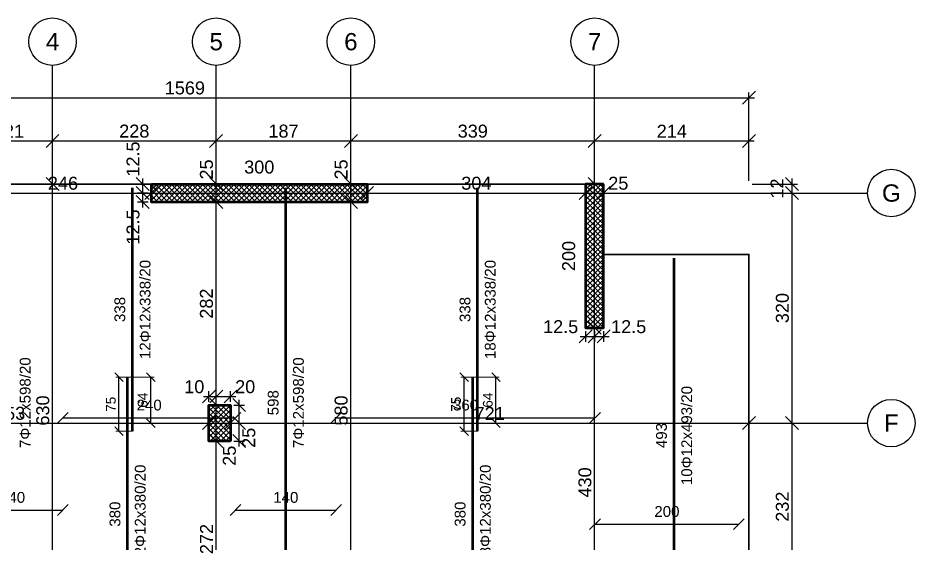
# Model space of a CAD drawing. Header units: millimetres. Extents: x -231 to 4719, y -2977 to 4533.
# Drawn here: x 3471 to 4719, y 1068 to 1798 of the extents above; entities that cross this region are included whole.
import ezdxf
from ezdxf.enums import TextEntityAlignment as Align

# ---------------------------------------------------------------- set-up
doc = ezdxf.new("R2010")
doc.units = ezdxf.units.MM
for name, color, linetype, lineweight in [('COLUMN', 4, 'Continuous', 50), ('SLAB', 3, 'Continuous', 35), ('WALL', 1, 'Continuous', 50)]:
    doc.layers.add(name, color=color, linetype=linetype, lineweight=lineweight)
for name, color, linetype in [('FW_AXIS', 7, 'Continuous'), ('FW_COLUMN_HATCH', 8, 'Continuous'), ('FW_DIM', 7, 'Continuous'), ('FW_WALL_HATCH', 8, 'Continuous'), ('REB_BOT_MESH_Y', 5, 'Continuous'), ('REB_BOT_MESH_Y_AXDIM', 5, 'Continuous'), ('REB_BOT_MESH_Y_LAP', 5, 'Continuous'), ('REB_BOT_MESH_Y_RANGE', 5, 'Continuous'), ('REB_BOT_MESH_Y_TEXT', 5, 'Continuous')]:
    doc.layers.add(name, color=color, linetype=linetype)
doc.styles.add('REBAR_TXT', font='arial.ttf')
doc.styles.get("Standard").update_dxf_attribs({"font": 'arial.ttf'})
doc.dimstyles.new('FW_DIM', dxfattribs={"dimtxt": 18, "dimasz": 9, "dimexe": 7.5, "dimexo": 4.5, "dimgap": 4.5, "dimtad": 1, "dimdec": 0, "dimtxsty": 'Standard', "dimtsz": 9, "dimcen": 2.5, "dimdle": 7.5, "dimclrd": 256, "dimclre": 256, "dimclrt": 7, "dimazin": 3, "dimtfac": 1, "dimtmove": 2, "dimatfit": 3})
doc.dimstyles.new('REBAR LAP', dxfattribs={"dimtxt": 13.5, "dimasz": 2.5, "dimexe": 4.5, "dimexo": 0, "dimgap": 4.5, "dimtad": 1, "dimdec": 0, "dimtxsty": 'Standard', "dimtsz": 6, "dimcen": 2.5, "dimclrd": 6, "dimclre": 6, "dimclrt": 7, "dimazin": 3, "dimtfac": 1, "dimtmove": 2, "dimatfit": 3, "dimlwd": 25, "dimlwe": 18})
doc.dimstyles.new('REBAR M-200', dxfattribs={"dimtxt": 15, "dimasz": 15, "dimexe": 25, "dimexo": 12.5, "dimgap": 10, "dimtad": 1, "dimdec": 0, "dimtxsty": 'Standard', "dimblk": 'NONE', "dimcen": 50, "dimse1": 1, "dimse2": 1, "dimclrd": 6, "dimclre": 6, "dimclrt": 7, "dimazin": 3, "dimtfac": 1, "dimtmove": 2, "dimatfit": 3, "dimldrblk": 'NONE', "dimlwd": 53})
doc.dimstyles.new('REBAR RANGE', dxfattribs={"dimtxt": 15, "dimasz": 2.5, "dimexe": 0, "dimexo": 0, "dimgap": 10, "dimtad": 1, "dimdec": 0, "dimtxsty": 'Standard', "dimtsz": 7.5, "dimcen": 2.5, "dimse1": 1, "dimse2": 1, "dimclrd": 6, "dimclre": 6, "dimclrt": 7, "dimazin": 3, "dimtfac": 1, "dimtmove": 2, "dimatfit": 3, "dimlwd": 25})

# ---------------------------------------------------------------- blocks, each defined once
blk = doc.blocks.new('*D420')
at = {"color": 6, "lineweight": 53}
blk.add_line((4104, 918), (4104, 1298.5), dxfattribs=at)
at = {"layer": 'Defpoints'}
for p in [(4104, 1298.5), (4104, 918), (4104, 918)]:
    blk.add_point(p, dxfattribs=at)
at = {"layer": 'REB_BOT_MESH_Y', "color": 7, "insert": (4086.5, 1108.2), "char_height": 15, "attachment_point": 5, "rotation": 90}
blk.add_mtext('380', dxfattribs=at)
blk = doc.blocks.new('_NONE')
blk = doc.blocks.new('*D421')
at = {"color": 6, "lineweight": 53}
blk.add_line((4110.8, 1223.5), (4110.8, 1562), dxfattribs=at)
at = {"layer": 'Defpoints'}
for p in [(4110.8, 1562), (4110.8, 1223.5), (4110.8, 1223.5)]:
    blk.add_point(p, dxfattribs=at)
at = {"layer": 'REB_BOT_MESH_Y', "color": 7, "insert": (4093.3, 1392.8), "char_height": 15, "attachment_point": 5, "rotation": 90}
blk.add_mtext('338', dxfattribs=at)
blk = doc.blocks.new('_OBLIQUE')
at = {"color": 0, "linetype": 'BYBLOCK'}
blk.add_line((-0.5, -0.5), (0.5, 0.5), dxfattribs=at)
blk = doc.blocks.new('*D422')
at = {"color": 6, "lineweight": 18}
for p, q in [((4104, 1298.5), (4087.5, 1298.5)), ((4110.8, 1223.5), (4087.5, 1223.5))]:
    blk.add_line(p, q, dxfattribs=at)
at = {"color": 6, "lineweight": 25}
blk.add_line((4092, 1223.5), (4092, 1298.5), dxfattribs=at)
at = {"layer": 'Defpoints'}
for p in [(4104, 1298.5), (4092, 1223.5), (4110.8, 1223.5)]:
    blk.add_point(p, dxfattribs=at)
at = {"layer": 'REB_BOT_MESH_Y_LAP', "color": 6, "xscale": 12, "yscale": 12, "rotation": 90}
for p in [(4092, 1298.5), (4092, 1223.5)]:
    blk.add_blockref('_OBLIQUE', p, dxfattribs=at)
at = {"layer": 'REB_BOT_MESH_Y_LAP', "color": 7, "insert": (4080.8, 1261), "char_height": 13.5, "attachment_point": 5, "rotation": 90}
blk.add_mtext('75', dxfattribs=at)
blk = doc.blocks.new('*D423')
at = {"color": 6, "lineweight": 18}
for p, q in [((4104, 1298.5), (4140.8, 1298.5)), ((4104, 1234.8), (4140.8, 1234.8))]:
    blk.add_line(p, q, dxfattribs=at)
at = {"color": 6, "lineweight": 25}
blk.add_line((4136.3, 1234.8), (4136.3, 1298.5), dxfattribs=at)
at = {"layer": 'Defpoints'}
for p in [(4104, 1298.5), (4104, 1234.8), (4136.3, 1234.8)]:
    blk.add_point(p, dxfattribs=at)
at = {"layer": 'REB_BOT_MESH_Y_AXDIM', "color": 6, "xscale": 12, "yscale": 12, "rotation": 90}
for p in [(4136.3, 1298.5), (4136.3, 1234.8)]:
    blk.add_blockref('_OBLIQUE', p, dxfattribs=at)
at = {"layer": 'REB_BOT_MESH_Y_AXDIM', "color": 7, "insert": (4125, 1266.7), "char_height": 13.5, "attachment_point": 5, "rotation": 90}
blk.add_mtext('64', dxfattribs=at)
blk = doc.blocks.new('*D428')
at = {"color": 6, "lineweight": 53}
blk.add_line((3624, 918), (3624, 1298.5), dxfattribs=at)
at = {"layer": 'Defpoints'}
for p in [(3624, 1298.5), (3624, 918), (3624, 918)]:
    blk.add_point(p, dxfattribs=at)
at = {"layer": 'REB_BOT_MESH_Y', "color": 7, "insert": (3606.5, 1108.2), "char_height": 15, "attachment_point": 5, "rotation": 90}
blk.add_mtext('380', dxfattribs=at)
blk = doc.blocks.new('*D429')
at = {"color": 6, "lineweight": 53}
blk.add_line((3630.8, 1223.5), (3630.8, 1562), dxfattribs=at)
at = {"layer": 'Defpoints'}
for p in [(3630.8, 1562), (3630.8, 1223.5), (3630.8, 1223.5)]:
    blk.add_point(p, dxfattribs=at)
at = {"layer": 'REB_BOT_MESH_Y', "color": 7, "insert": (3613.3, 1392.8), "char_height": 15, "attachment_point": 5, "rotation": 90}
blk.add_mtext('338', dxfattribs=at)
blk = doc.blocks.new('*D430')
at = {"color": 6, "lineweight": 18}
for p, q in [((3624, 1298.5), (3607.5, 1298.5)), ((3630.8, 1223.5), (3607.5, 1223.5))]:
    blk.add_line(p, q, dxfattribs=at)
at = {"color": 6, "lineweight": 25}
blk.add_line((3612, 1223.5), (3612, 1298.5), dxfattribs=at)
at = {"layer": 'Defpoints'}
for p in [(3624, 1298.5), (3612, 1223.5), (3630.8, 1223.5)]:
    blk.add_point(p, dxfattribs=at)
at = {"layer": 'REB_BOT_MESH_Y_LAP', "color": 6, "xscale": 12, "yscale": 12, "rotation": 90}
for p in [(3612, 1298.5), (3612, 1223.5)]:
    blk.add_blockref('_OBLIQUE', p, dxfattribs=at)
at = {"layer": 'REB_BOT_MESH_Y_LAP', "color": 7, "insert": (3600.8, 1261), "char_height": 13.5, "attachment_point": 5, "rotation": 90}
blk.add_mtext('75', dxfattribs=at)
blk = doc.blocks.new('*D431')
at = {"color": 6, "lineweight": 18}
for p, q in [((3624, 1298.5), (3660.8, 1298.5)), ((3624, 1234.8), (3660.8, 1234.8))]:
    blk.add_line(p, q, dxfattribs=at)
at = {"color": 6, "lineweight": 25}
blk.add_line((3656.3, 1234.8), (3656.3, 1298.5), dxfattribs=at)
at = {"layer": 'Defpoints'}
for p in [(3624, 1298.5), (3624, 1234.8), (3656.3, 1234.8)]:
    blk.add_point(p, dxfattribs=at)
at = {"layer": 'REB_BOT_MESH_Y_AXDIM', "color": 6, "xscale": 12, "yscale": 12, "rotation": 90}
for p in [(3656.3, 1298.5), (3656.3, 1234.8)]:
    blk.add_blockref('_OBLIQUE', p, dxfattribs=at)
at = {"layer": 'REB_BOT_MESH_Y_AXDIM', "color": 7, "insert": (3645, 1266.7), "char_height": 13.5, "attachment_point": 5, "rotation": 90}
blk.add_mtext('64', dxfattribs=at)
blk = doc.blocks.new('*D445')
at = {"color": 6, "lineweight": 53}
blk.add_line((3844, 964.5), (3844, 1562), dxfattribs=at)
at = {"layer": 'Defpoints'}
for p in [(3844, 1562), (3844, 964.5), (3844, 964.5)]:
    blk.add_point(p, dxfattribs=at)
at = {"layer": 'REB_BOT_MESH_Y', "color": 7, "insert": (3826.5, 1263.2), "char_height": 15, "attachment_point": 5, "rotation": 90}
blk.add_mtext('598', dxfattribs=at)
blk = doc.blocks.new('*D485')
at = {"color": 6, "lineweight": 25}
blk.add_line((3914, 1242.2), (4274, 1242.2), dxfattribs=at)
at = {"layer": 'Defpoints'}
for p in [(3914, 1242.2), (3914, 1242.2), (4274, 1242.2)]:
    blk.add_point(p, dxfattribs=at)
at = {"layer": 'REB_BOT_MESH_Y_RANGE', "color": 6, "xscale": 15, "yscale": 15}
for p in [(3914, 1242.2), (4274, 1242.2)]:
    blk.add_blockref('_OBLIQUE', p, dxfattribs=at)
at = {"layer": 'REB_BOT_MESH_Y_RANGE', "color": 7, "insert": (4094, 1259.8), "char_height": 15, "attachment_point": 5}
blk.add_mtext('360', dxfattribs=at)
blk = doc.blocks.new('*D486')
at = {"color": 6, "lineweight": 25}
blk.add_line((3914, 1242.2), (4274, 1242.2), dxfattribs=at)
at = {"layer": 'Defpoints'}
for p in [(3914, 1242.2), (3914, 1242.2), (4274, 1242.2)]:
    blk.add_point(p, dxfattribs=at)
at = {"layer": 'REB_BOT_MESH_Y_RANGE', "color": 6, "xscale": 15, "yscale": 15}
for p in [(3914, 1242.2), (4274, 1242.2)]:
    blk.add_blockref('_OBLIQUE', p, dxfattribs=at)
at = {"layer": 'REB_BOT_MESH_Y_RANGE', "color": 7, "insert": (4094, 1259.8), "char_height": 15, "attachment_point": 5}
blk.add_mtext('360', dxfattribs=at)
blk = doc.blocks.new('*D489')
at = {"color": 6, "lineweight": 25}
blk.add_line((3534, 1242.2), (3774, 1242.2), dxfattribs=at)
at = {"layer": 'Defpoints'}
for p in [(3534, 1242.2), (3534, 1242.2), (3774, 1242.2)]:
    blk.add_point(p, dxfattribs=at)
at = {"layer": 'REB_BOT_MESH_Y_RANGE', "color": 6, "xscale": 15, "yscale": 15}
for p in [(3534, 1242.2), (3774, 1242.2)]:
    blk.add_blockref('_OBLIQUE', p, dxfattribs=at)
at = {"layer": 'REB_BOT_MESH_Y_RANGE', "color": 7, "insert": (3654, 1259.8), "char_height": 15, "attachment_point": 5}
blk.add_mtext('240', dxfattribs=at)
blk = doc.blocks.new('*D490')
at = {"color": 6, "lineweight": 25}
blk.add_line((3534, 1242.2), (3774, 1242.2), dxfattribs=at)
at = {"layer": 'Defpoints'}
for p in [(3534, 1242.2), (3534, 1242.2), (3774, 1242.2)]:
    blk.add_point(p, dxfattribs=at)
at = {"layer": 'REB_BOT_MESH_Y_RANGE', "color": 6, "xscale": 15, "yscale": 15}
for p in [(3534, 1242.2), (3774, 1242.2)]:
    blk.add_blockref('_OBLIQUE', p, dxfattribs=at)
at = {"layer": 'REB_BOT_MESH_Y_RANGE', "color": 7, "insert": (3654, 1259.8), "char_height": 15, "attachment_point": 5}
blk.add_mtext('240', dxfattribs=at)
blk = doc.blocks.new('*D494')
at = {"color": 6, "lineweight": 25}
blk.add_line((4274, 1094.2), (4474, 1094.2), dxfattribs=at)
at = {"layer": 'Defpoints'}
for p in [(4274, 1094.2), (4274, 1094.2), (4474, 1094.2)]:
    blk.add_point(p, dxfattribs=at)
at = {"layer": 'REB_BOT_MESH_Y_RANGE', "color": 6, "xscale": 15, "yscale": 15}
for p in [(4274, 1094.2), (4474, 1094.2)]:
    blk.add_blockref('_OBLIQUE', p, dxfattribs=at)
at = {"layer": 'REB_BOT_MESH_Y_RANGE', "color": 7, "insert": (4374, 1111.8), "char_height": 15, "attachment_point": 5}
blk.add_mtext('200', dxfattribs=at)
blk = doc.blocks.new('*D495')
at = {"color": 6, "lineweight": 53}
blk.add_line((4384, 971), (4384, 1464), dxfattribs=at)
at = {"layer": 'Defpoints'}
for p in [(4384, 1464), (4384, 971), (4384, 971)]:
    blk.add_point(p, dxfattribs=at)
at = {"layer": 'REB_BOT_MESH_Y', "color": 7, "insert": (4366.5, 1217.5), "char_height": 15, "attachment_point": 5, "rotation": 90}
blk.add_mtext('493', dxfattribs=at)
blk = doc.blocks.new('*D499')
at = {"color": 6, "lineweight": 25}
blk.add_line((3394, 1113.9), (3534, 1113.9), dxfattribs=at)
at = {"layer": 'Defpoints'}
for p in [(3394, 1113.9), (3394, 1113.9), (3534, 1113.9)]:
    blk.add_point(p, dxfattribs=at)
at = {"layer": 'REB_BOT_MESH_Y_RANGE', "color": 6, "xscale": 15, "yscale": 15}
for p in [(3394, 1113.9), (3534, 1113.9)]:
    blk.add_blockref('_OBLIQUE', p, dxfattribs=at)
at = {"layer": 'REB_BOT_MESH_Y_RANGE', "color": 7, "insert": (3464, 1131.4), "char_height": 15, "attachment_point": 5}
blk.add_mtext('140', dxfattribs=at)
blk = doc.blocks.new('*D500')
at = {"color": 6, "lineweight": 25}
blk.add_line((3774, 1113.9), (3914, 1113.9), dxfattribs=at)
at = {"layer": 'Defpoints'}
for p in [(3774, 1113.9), (3774, 1113.9), (3914, 1113.9)]:
    blk.add_point(p, dxfattribs=at)
at = {"layer": 'REB_BOT_MESH_Y_RANGE', "color": 6, "xscale": 15, "yscale": 15}
for p in [(3774, 1113.9), (3914, 1113.9)]:
    blk.add_blockref('_OBLIQUE', p, dxfattribs=at)
at = {"layer": 'REB_BOT_MESH_Y_RANGE', "color": 7, "insert": (3844, 1131.4), "char_height": 15, "attachment_point": 5}
blk.add_mtext('140', dxfattribs=at)
blk = doc.blocks.new('*D516')
for p, q in [((3645.1, 1534.8), (3645.1, 1562.3)), ((3652.6, 1554.8), (3637.6, 1554.8)), ((3652.6, 1542.3), (3637.6, 1542.3))]:
    blk.add_line(p, q)
at = {"layer": 'Defpoints'}
for p in [(3657.1, 1554.8), (3645.1, 1542.3), (3657.1, 1542.3)]:
    blk.add_point(p, dxfattribs=at)
at = {"layer": 'FW_DIM', "xscale": 18, "yscale": 18, "rotation": 90}
for p in [(3645.1, 1554.8), (3645.1, 1542.3)]:
    blk.add_blockref('_OBLIQUE', p, dxfattribs=at)
at = {"layer": 'FW_DIM', "color": 7, "insert": (3631.6, 1507.5), "char_height": 18, "attachment_point": 5, "rotation": 90}
blk.add_mtext('12.5', dxfattribs=at)
blk = doc.blocks.new('*D517')
for p, q in [((3645.1, 1547.3), (3645.1, 1574.8)), ((3652.6, 1567.3), (3637.6, 1567.3)), ((3652.6, 1554.8), (3637.6, 1554.8))]:
    blk.add_line(p, q)
at = {"layer": 'Defpoints'}
for p in [(3657.1, 1567.3), (3645.1, 1554.8), (3657.1, 1554.8)]:
    blk.add_point(p, dxfattribs=at)
at = {"layer": 'FW_DIM', "xscale": 18, "yscale": 18, "rotation": 90}
for p in [(3645.1, 1567.3), (3645.1, 1554.8)]:
    blk.add_blockref('_OBLIQUE', p, dxfattribs=at)
at = {"layer": 'FW_DIM', "color": 7, "insert": (3631.6, 1602.1), "char_height": 18, "attachment_point": 5, "rotation": 90}
blk.add_mtext('12.5', dxfattribs=at)
blk = doc.blocks.new('*D526')
for p, q in [((4261, 1362.8), (4261, 1347.8)), ((4273.5, 1362.8), (4273.5, 1347.8)), ((4253.5, 1355.3), (4281, 1355.3))]:
    blk.add_line(p, q)
at = {"layer": 'Defpoints'}
for p in [(4261, 1367.3), (4273.5, 1367.3), (4261, 1355.3)]:
    blk.add_point(p, dxfattribs=at)
at = {"layer": 'FW_DIM', "xscale": 18, "yscale": 18}
for p in [(4261, 1355.3), (4273.5, 1355.3)]:
    blk.add_blockref('_OBLIQUE', p, dxfattribs=at)
at = {"layer": 'FW_DIM', "color": 7, "insert": (4226.2, 1368.8), "char_height": 18, "attachment_point": 5}
blk.add_mtext('12.5', dxfattribs=at)
blk = doc.blocks.new('*D527')
for p, q in [((4273.5, 1362.8), (4273.5, 1347.8)), ((4286, 1362.8), (4286, 1347.8)), ((4266, 1355.3), (4293.5, 1355.3))]:
    blk.add_line(p, q)
at = {"layer": 'Defpoints'}
for p in [(4273.5, 1367.3), (4286, 1367.3), (4273.5, 1355.3)]:
    blk.add_point(p, dxfattribs=at)
at = {"layer": 'FW_DIM', "xscale": 18, "yscale": 18}
for p in [(4273.5, 1355.3), (4286, 1355.3)]:
    blk.add_blockref('_OBLIQUE', p, dxfattribs=at)
at = {"layer": 'FW_DIM', "color": 7, "insert": (4320.8, 1368.8), "char_height": 18, "attachment_point": 5}
blk.add_mtext('12.5', dxfattribs=at)
blk = doc.blocks.new('*D528')
for p, q in [((3737.1, 1264.3), (3737.1, 1279.3)), ((3747.2, 1264.3), (3747.2, 1279.3)), ((3729.6, 1271.8), (3754.7, 1271.8))]:
    blk.add_line(p, q)
at = {"layer": 'Defpoints'}
for p in [(3737.1, 1271.8), (3737.1, 1259.8), (3747.2, 1259.8)]:
    blk.add_point(p, dxfattribs=at)
at = {"layer": 'FW_DIM', "xscale": 18, "yscale": 18}
for p in [(3737.1, 1271.8), (3747.2, 1271.8)]:
    blk.add_blockref('_OBLIQUE', p, dxfattribs=at)
at = {"layer": 'FW_DIM', "color": 7, "insert": (3716.7, 1285.3), "char_height": 18, "attachment_point": 5}
blk.add_mtext('10', dxfattribs=at)
blk = doc.blocks.new('*D529')
for p, q in [((3747.2, 1264.3), (3747.2, 1279.3)), ((3767.1, 1264.3), (3767.1, 1279.3)), ((3739.7, 1271.8), (3774.6, 1271.8))]:
    blk.add_line(p, q)
at = {"layer": 'Defpoints'}
for p in [(3747.2, 1271.8), (3747.2, 1259.8), (3767.1, 1259.8)]:
    blk.add_point(p, dxfattribs=at)
at = {"layer": 'FW_DIM', "xscale": 18, "yscale": 18}
for p in [(3747.2, 1271.8), (3767.1, 1271.8)]:
    blk.add_blockref('_OBLIQUE', p, dxfattribs=at)
at = {"layer": 'FW_DIM', "color": 7, "insert": (3787.5, 1285.3), "char_height": 18, "attachment_point": 5}
blk.add_mtext('20', dxfattribs=at)
blk = doc.blocks.new('*D530')
for p, q in [((3779.1, 1202.3), (3779.1, 1242.3)), ((3771.6, 1234.8), (3786.6, 1234.8)), ((3771.6, 1209.8), (3786.6, 1209.8))]:
    blk.add_line(p, q)
at = {"layer": 'Defpoints'}
for p in [(3767.1, 1234.8), (3767.1, 1209.8), (3779.1, 1209.8)]:
    blk.add_point(p, dxfattribs=at)
at = {"layer": 'FW_DIM', "xscale": 18, "yscale": 18, "rotation": 90}
for p in [(3779.1, 1234.8), (3779.1, 1209.8)]:
    blk.add_blockref('_OBLIQUE', p, dxfattribs=at)
at = {"layer": 'FW_DIM', "color": 7, "insert": (3765.6, 1189.4), "char_height": 18, "attachment_point": 5, "rotation": 90}
blk.add_mtext('25', dxfattribs=at)
blk = doc.blocks.new('*D531')
for p, q in [((3779.1, 1227.3), (3779.1, 1267.3)), ((3771.6, 1259.8), (3786.6, 1259.8)), ((3771.6, 1234.8), (3786.6, 1234.8))]:
    blk.add_line(p, q)
at = {"layer": 'Defpoints'}
for p in [(3767.1, 1259.8), (3767.1, 1234.8), (3779.1, 1234.8)]:
    blk.add_point(p, dxfattribs=at)
at = {"layer": 'FW_DIM', "xscale": 18, "yscale": 18, "rotation": 90}
for p in [(3779.1, 1259.8), (3779.1, 1234.8)]:
    blk.add_blockref('_OBLIQUE', p, dxfattribs=at)
at = {"layer": 'FW_DIM', "color": 7, "insert": (3792.6, 1214.4), "char_height": 18, "attachment_point": 5, "rotation": 90}
blk.add_mtext('25', dxfattribs=at)
blk = doc.blocks.new('*D567')
for p, q in [((3184, 1239.3), (3184, 1242.3)), ((3737.1, 1239.3), (3737.1, 1242.3)), ((3176.5, 1234.8), (3744.6, 1234.8))]:
    blk.add_line(p, q)
at = {"layer": 'Defpoints'}
for p in [(3184, 1234.8), (3184, 1234.8), (3737.1, 1234.8)]:
    blk.add_point(p, dxfattribs=at)
at = {"layer": 'FW_DIM', "xscale": 18, "yscale": 18}
for p in [(3184, 1234.8), (3737.1, 1234.8)]:
    blk.add_blockref('_OBLIQUE', p, dxfattribs=at)
at = {"layer": 'FW_DIM', "color": 7, "insert": (3460.6, 1248.3), "char_height": 18, "attachment_point": 5}
blk.add_mtext('553', dxfattribs=at)
blk = doc.blocks.new('*D568')
for p, q in [((3737.1, 1239.3), (3737.1, 1242.3)), ((3767.1, 1239.3), (3767.1, 1242.3)), ((3729.6, 1234.8), (3774.6, 1234.8))]:
    blk.add_line(p, q)
at = {"layer": 'Defpoints'}
for p in [(3737.1, 1234.8), (3737.1, 1234.8), (3767.1, 1234.8)]:
    blk.add_point(p, dxfattribs=at)
at = {"layer": 'FW_DIM', "xscale": 18, "yscale": 18}
for p in [(3737.1, 1234.8), (3767.1, 1234.8)]:
    blk.add_blockref('_OBLIQUE', p, dxfattribs=at)
blk = doc.blocks.new('*D569')
for p, q in [((3767.1, 1239.3), (3767.1, 1242.3)), ((4488, 1239.3), (4488, 1242.3)), ((3759.6, 1234.8), (4495.5, 1234.8))]:
    blk.add_line(p, q)
at = {"layer": 'Defpoints'}
for p in [(3767.1, 1234.8), (3767.1, 1234.8), (4488, 1234.8)]:
    blk.add_point(p, dxfattribs=at)
at = {"layer": 'FW_DIM', "xscale": 18, "yscale": 18}
for p in [(3767.1, 1234.8), (4488, 1234.8)]:
    blk.add_blockref('_OBLIQUE', p, dxfattribs=at)
at = {"layer": 'FW_DIM', "color": 7, "insert": (4127.5, 1248.3), "char_height": 18, "attachment_point": 5}
blk.add_mtext('721', dxfattribs=at)
blk = doc.blocks.new('*D571')
for p, q in [((3411.1, 1559.3), (3411.1, 1562.3)), ((3657.1, 1559.3), (3657.1, 1562.3)), ((3403.6, 1554.8), (3664.6, 1554.8))]:
    blk.add_line(p, q)
at = {"layer": 'Defpoints'}
for p in [(3411.1, 1554.8), (3411.1, 1554.8), (3657.1, 1554.8)]:
    blk.add_point(p, dxfattribs=at)
at = {"layer": 'FW_DIM', "xscale": 18, "yscale": 18}
for p in [(3411.1, 1554.8), (3657.1, 1554.8)]:
    blk.add_blockref('_OBLIQUE', p, dxfattribs=at)
at = {"layer": 'FW_DIM', "color": 7, "insert": (3534.1, 1568.3), "char_height": 18, "attachment_point": 5}
blk.add_mtext('246', dxfattribs=at)
blk = doc.blocks.new('*D572')
for p, q in [((3657.1, 1559.3), (3657.1, 1562.3)), ((3957.1, 1559.3), (3957.1, 1562.3)), ((3649.6, 1554.8), (3964.6, 1554.8))]:
    blk.add_line(p, q)
at = {"layer": 'Defpoints'}
for p in [(3657.1, 1554.8), (3657.1, 1554.8), (3957.1, 1554.8)]:
    blk.add_point(p, dxfattribs=at)
at = {"layer": 'FW_DIM', "xscale": 18, "yscale": 18}
for p in [(3657.1, 1554.8), (3957.1, 1554.8)]:
    blk.add_blockref('_OBLIQUE', p, dxfattribs=at)
at = {"layer": 'FW_DIM', "color": 7, "insert": (3807.1, 1590.8), "char_height": 18, "attachment_point": 5}
blk.add_mtext('300', dxfattribs=at)
blk = doc.blocks.new('*D573')
for p, q in [((3957.1, 1559.3), (3957.1, 1562.3)), ((4261, 1559.3), (4261, 1562.3)), ((3949.6, 1554.8), (4268.5, 1554.8))]:
    blk.add_line(p, q)
at = {"layer": 'Defpoints'}
for p in [(3957.1, 1554.8), (3957.1, 1554.8), (4261, 1554.8)]:
    blk.add_point(p, dxfattribs=at)
at = {"layer": 'FW_DIM', "xscale": 18, "yscale": 18}
for p in [(3957.1, 1554.8), (4261, 1554.8)]:
    blk.add_blockref('_OBLIQUE', p, dxfattribs=at)
at = {"layer": 'FW_DIM', "color": 7, "insert": (4109, 1568.3), "char_height": 18, "attachment_point": 5}
blk.add_mtext('304', dxfattribs=at)
blk = doc.blocks.new('*D574')
for p, q in [((4261, 1559.3), (4261, 1562.3)), ((4286, 1559.3), (4286, 1562.3)), ((4253.5, 1554.8), (4293.5, 1554.8))]:
    blk.add_line(p, q)
at = {"layer": 'Defpoints'}
for p in [(4261, 1554.8), (4261, 1554.8), (4286, 1554.8)]:
    blk.add_point(p, dxfattribs=at)
at = {"layer": 'FW_DIM', "xscale": 18, "yscale": 18}
for p in [(4261, 1554.8), (4286, 1554.8)]:
    blk.add_blockref('_OBLIQUE', p, dxfattribs=at)
at = {"layer": 'FW_DIM', "color": 7, "insert": (4306.4, 1568.3), "char_height": 18, "attachment_point": 5}
blk.add_mtext('25', dxfattribs=at)
blk = doc.blocks.new('*D590')
for p, q in [((3519.6, 929.8), (3519.6, 1574.8)), ((3515.1, 1567.3), (3512.1, 1567.3)), ((3515.1, 937.3), (3512.1, 937.3))]:
    blk.add_line(p, q)
at = {"layer": 'Defpoints'}
for p in [(3519.6, 1567.3), (3519.6, 937.3), (3519.6, 937.3)]:
    blk.add_point(p, dxfattribs=at)
at = {"layer": 'FW_DIM', "xscale": 18, "yscale": 18, "rotation": 90}
for p in [(3519.6, 1567.3), (3519.6, 937.3)]:
    blk.add_blockref('_OBLIQUE', p, dxfattribs=at)
at = {"layer": 'FW_DIM', "color": 7, "insert": (3506.1, 1252.3), "char_height": 18, "attachment_point": 5, "rotation": 90}
blk.add_mtext('630', dxfattribs=at)
blk = doc.blocks.new('*D597')
for p, q in [((3747.2, 929.8), (3747.2, 1217.3)), ((3742.7, 1209.8), (3739.7, 1209.8)), ((3742.7, 937.3), (3739.7, 937.3))]:
    blk.add_line(p, q)
at = {"layer": 'Defpoints'}
for p in [(3747.2, 1209.8), (3747.2, 937.3), (3747.2, 937.3)]:
    blk.add_point(p, dxfattribs=at)
at = {"layer": 'FW_DIM', "xscale": 18, "yscale": 18, "rotation": 90}
for p in [(3747.2, 1209.8), (3747.2, 937.3)]:
    blk.add_blockref('_OBLIQUE', p, dxfattribs=at)
at = {"layer": 'FW_DIM', "color": 7, "insert": (3733.7, 1073.6), "char_height": 18, "attachment_point": 5, "rotation": 90}
blk.add_mtext('272', dxfattribs=at)
blk = doc.blocks.new('*D598')
for p, q in [((3747.2, 1202.3), (3747.2, 1267.3)), ((3742.7, 1259.8), (3739.7, 1259.8)), ((3742.7, 1209.8), (3739.7, 1209.8))]:
    blk.add_line(p, q)
at = {"layer": 'Defpoints'}
for p in [(3747.2, 1259.8), (3747.2, 1209.8), (3747.2, 1209.8)]:
    blk.add_point(p, dxfattribs=at)
at = {"layer": 'FW_DIM', "xscale": 18, "yscale": 18, "rotation": 90}
for p in [(3747.2, 1259.8), (3747.2, 1209.8)]:
    blk.add_blockref('_OBLIQUE', p, dxfattribs=at)
blk = doc.blocks.new('*D599')
for p, q in [((3747.2, 1252.3), (3747.2, 1549.8)), ((3742.7, 1542.3), (3739.7, 1542.3)), ((3742.7, 1259.8), (3739.7, 1259.8))]:
    blk.add_line(p, q)
at = {"layer": 'Defpoints'}
for p in [(3747.2, 1542.3), (3747.2, 1259.8), (3747.2, 1259.8)]:
    blk.add_point(p, dxfattribs=at)
at = {"layer": 'FW_DIM', "xscale": 18, "yscale": 18, "rotation": 90}
for p in [(3747.2, 1542.3), (3747.2, 1259.8)]:
    blk.add_blockref('_OBLIQUE', p, dxfattribs=at)
at = {"layer": 'FW_DIM', "color": 7, "insert": (3733.7, 1401), "char_height": 18, "attachment_point": 5, "rotation": 90}
blk.add_mtext('282', dxfattribs=at)
blk = doc.blocks.new('*D600')
for p, q in [((3747.2, 1534.8), (3747.2, 1574.7)), ((3742.7, 1567.2), (3739.7, 1567.2)), ((3742.7, 1542.3), (3739.7, 1542.3))]:
    blk.add_line(p, q)
at = {"layer": 'Defpoints'}
for p in [(3747.2, 1567.2), (3747.2, 1542.3), (3747.2, 1542.3)]:
    blk.add_point(p, dxfattribs=at)
at = {"layer": 'FW_DIM', "xscale": 18, "yscale": 18, "rotation": 90}
for p in [(3747.2, 1567.2), (3747.2, 1542.3)]:
    blk.add_blockref('_OBLIQUE', p, dxfattribs=at)
at = {"layer": 'FW_DIM', "color": 7, "insert": (3733.7, 1587.6), "char_height": 18, "attachment_point": 5, "rotation": 90}
blk.add_mtext('25', dxfattribs=at)
blk = doc.blocks.new('*D604')
for p, q in [((3934.5, 954.8), (3934.5, 1549.8)), ((3930, 1542.3), (3927, 1542.3)), ((3930, 962.3), (3927, 962.3))]:
    blk.add_line(p, q)
at = {"layer": 'Defpoints'}
for p in [(3934.5, 1542.3), (3934.5, 962.3), (3934.5, 962.3)]:
    blk.add_point(p, dxfattribs=at)
at = {"layer": 'FW_DIM', "xscale": 18, "yscale": 18, "rotation": 90}
for p in [(3934.5, 1542.3), (3934.5, 962.3)]:
    blk.add_blockref('_OBLIQUE', p, dxfattribs=at)
at = {"layer": 'FW_DIM', "color": 7, "insert": (3921, 1252.3), "char_height": 18, "attachment_point": 5, "rotation": 90}
blk.add_mtext('580', dxfattribs=at)
blk = doc.blocks.new('*D605')
for p, q in [((3934.5, 1534.8), (3934.5, 1574.7)), ((3930, 1567.2), (3927, 1567.2)), ((3930, 1542.3), (3927, 1542.3))]:
    blk.add_line(p, q)
at = {"layer": 'Defpoints'}
for p in [(3934.5, 1567.2), (3934.5, 1542.3), (3934.5, 1542.3)]:
    blk.add_point(p, dxfattribs=at)
at = {"layer": 'FW_DIM', "xscale": 18, "yscale": 18, "rotation": 90}
for p in [(3934.5, 1567.2), (3934.5, 1542.3)]:
    blk.add_blockref('_OBLIQUE', p, dxfattribs=at)
at = {"layer": 'FW_DIM', "color": 7, "insert": (3921, 1587.6), "char_height": 18, "attachment_point": 5, "rotation": 90}
blk.add_mtext('25', dxfattribs=at)
blk = doc.blocks.new('*D611')
for p, q in [((4273.5, 929.9), (4273.5, 1374.8)), ((4269, 1367.3), (4266, 1367.3)), ((4269, 937.4), (4266, 937.4))]:
    blk.add_line(p, q)
at = {"layer": 'Defpoints'}
for p in [(4273.5, 1367.3), (4273.5, 937.4), (4273.5, 937.4)]:
    blk.add_point(p, dxfattribs=at)
at = {"layer": 'FW_DIM', "xscale": 18, "yscale": 18, "rotation": 90}
for p in [(4273.5, 1367.3), (4273.5, 937.4)]:
    blk.add_blockref('_OBLIQUE', p, dxfattribs=at)
at = {"layer": 'FW_DIM', "color": 7, "insert": (4260, 1152.3), "char_height": 18, "attachment_point": 5, "rotation": 90}
blk.add_mtext('430', dxfattribs=at)
blk = doc.blocks.new('*D612')
for p, q in [((4273.5, 1359.8), (4273.5, 1574.7)), ((4269, 1567.2), (4266, 1567.2)), ((4269, 1367.3), (4266, 1367.3))]:
    blk.add_line(p, q)
at = {"layer": 'Defpoints'}
for p in [(4273.5, 1567.2), (4273.5, 1367.3), (4273.5, 1367.3)]:
    blk.add_point(p, dxfattribs=at)
at = {"layer": 'FW_DIM', "xscale": 18, "yscale": 18, "rotation": 90}
for p in [(4273.5, 1567.2), (4273.5, 1367.3)]:
    blk.add_blockref('_OBLIQUE', p, dxfattribs=at)
at = {"layer": 'FW_DIM', "color": 7, "insert": (4237.5, 1467.2), "char_height": 18, "attachment_point": 5, "rotation": 90}
blk.add_mtext('200', dxfattribs=at)
blk = doc.blocks.new('*D616')
for p, q in [((3398.5, 1571.8), (3398.5, 1634.8)), ((3519.5, 1571.8), (3519.5, 1634.8)), ((3391, 1627.3), (3527, 1627.3))]:
    blk.add_line(p, q)
at = {"layer": 'Defpoints'}
for p in [(3398.5, 1627.3), (3398.5, 1567.3), (3519.5, 1567.3)]:
    blk.add_point(p, dxfattribs=at)
at = {"layer": 'FW_DIM', "xscale": 18, "yscale": 18}
for p in [(3398.5, 1627.3), (3519.5, 1627.3)]:
    blk.add_blockref('_OBLIQUE', p, dxfattribs=at)
at = {"layer": 'FW_DIM', "color": 7, "insert": (3459, 1640.8), "char_height": 18, "attachment_point": 5}
blk.add_mtext('121', dxfattribs=at)
blk = doc.blocks.new('*D617')
for p, q in [((3519.5, 1571.8), (3519.5, 1634.8)), ((3747.1, 1571.8), (3747.1, 1634.8)), ((3512, 1627.3), (3754.6, 1627.3))]:
    blk.add_line(p, q)
at = {"layer": 'Defpoints'}
for p in [(3519.5, 1627.3), (3519.5, 1567.3), (3747.1, 1567.3)]:
    blk.add_point(p, dxfattribs=at)
at = {"layer": 'FW_DIM', "xscale": 18, "yscale": 18}
for p in [(3519.5, 1627.3), (3747.1, 1627.3)]:
    blk.add_blockref('_OBLIQUE', p, dxfattribs=at)
at = {"layer": 'FW_DIM', "color": 7, "insert": (3633.3, 1640.8), "char_height": 18, "attachment_point": 5}
blk.add_mtext('228', dxfattribs=at)
blk = doc.blocks.new('*D618')
for p, q in [((3747.1, 1571.8), (3747.1, 1634.8)), ((3934.5, 1571.8), (3934.5, 1634.8)), ((3739.6, 1627.3), (3942, 1627.3))]:
    blk.add_line(p, q)
at = {"layer": 'Defpoints'}
for p in [(3747.1, 1627.3), (3747.1, 1567.3), (3934.5, 1567.3)]:
    blk.add_point(p, dxfattribs=at)
at = {"layer": 'FW_DIM', "xscale": 18, "yscale": 18}
for p in [(3747.1, 1627.3), (3934.5, 1627.3)]:
    blk.add_blockref('_OBLIQUE', p, dxfattribs=at)
at = {"layer": 'FW_DIM', "color": 7, "insert": (3840.8, 1640.8), "char_height": 18, "attachment_point": 5}
blk.add_mtext('187', dxfattribs=at)
blk = doc.blocks.new('*D619')
for p, q in [((3934.5, 1571.8), (3934.5, 1634.8)), ((4273.5, 1571.8), (4273.5, 1634.8)), ((3927, 1627.3), (4281, 1627.3))]:
    blk.add_line(p, q)
at = {"layer": 'Defpoints'}
for p in [(3934.5, 1627.3), (3934.5, 1567.3), (4273.5, 1567.3)]:
    blk.add_point(p, dxfattribs=at)
at = {"layer": 'FW_DIM', "xscale": 18, "yscale": 18}
for p in [(3934.5, 1627.3), (4273.5, 1627.3)]:
    blk.add_blockref('_OBLIQUE', p, dxfattribs=at)
at = {"layer": 'FW_DIM', "color": 7, "insert": (4104, 1640.8), "char_height": 18, "attachment_point": 5}
blk.add_mtext('339', dxfattribs=at)
blk = doc.blocks.new('*D620')
for p, q in [((4273.5, 1571.8), (4273.5, 1634.8)), ((4488, 1571.8), (4488, 1634.8)), ((4266, 1627.3), (4495.5, 1627.3))]:
    blk.add_line(p, q)
at = {"layer": 'Defpoints'}
for p in [(4273.5, 1627.3), (4273.5, 1567.3), (4488, 1567.3)]:
    blk.add_point(p, dxfattribs=at)
at = {"layer": 'FW_DIM', "xscale": 18, "yscale": 18}
for p in [(4273.5, 1627.3), (4488, 1627.3)]:
    blk.add_blockref('_OBLIQUE', p, dxfattribs=at)
at = {"layer": 'FW_DIM', "color": 7, "insert": (4380.8, 1640.8), "char_height": 18, "attachment_point": 5}
blk.add_mtext('214', dxfattribs=at)
blk = doc.blocks.new('*D629')
for p, q in [((2911.5, 1687.3), (4495.6, 1687.3)), ((2919, 1571.8), (2919, 1694.8)), ((4488.1, 1571.8), (4488.1, 1694.8))]:
    blk.add_line(p, q)
at = {"layer": 'Defpoints'}
for p in [(2919, 1687.3), (2919, 1567.3), (4488.1, 1567.3)]:
    blk.add_point(p, dxfattribs=at)
at = {"layer": 'FW_DIM', "xscale": 18, "yscale": 18}
for p in [(2919, 1687.3), (4488.1, 1687.3)]:
    blk.add_blockref('_OBLIQUE', p, dxfattribs=at)
at = {"layer": 'FW_DIM', "color": 7, "insert": (3703.6, 1700.8), "char_height": 18, "attachment_point": 5}
blk.add_mtext('1569', dxfattribs=at)
blk = doc.blocks.new('*D643')
for p, q in [((4548.1, 994.9), (4548.1, 1242.3)), ((4492.6, 1234.8), (4555.6, 1234.8)), ((4492.6, 1002.4), (4555.6, 1002.4))]:
    blk.add_line(p, q)
at = {"layer": 'Defpoints'}
for p in [(4488.1, 1234.8), (4488.1, 1002.4), (4548.1, 1002.4)]:
    blk.add_point(p, dxfattribs=at)
at = {"layer": 'FW_DIM', "xscale": 18, "yscale": 18, "rotation": 90}
for p in [(4548.1, 1234.8), (4548.1, 1002.4)]:
    blk.add_blockref('_OBLIQUE', p, dxfattribs=at)
at = {"layer": 'FW_DIM', "color": 7, "insert": (4534.6, 1118.6), "char_height": 18, "attachment_point": 5, "rotation": 90}
blk.add_mtext('232', dxfattribs=at)
blk = doc.blocks.new('*D644')
for p, q in [((4548.1, 1227.3), (4548.1, 1562.3)), ((4492.6, 1554.8), (4555.6, 1554.8)), ((4492.6, 1234.8), (4555.6, 1234.8))]:
    blk.add_line(p, q)
at = {"layer": 'Defpoints'}
for p in [(4488.1, 1554.8), (4488.1, 1234.8), (4548.1, 1234.8)]:
    blk.add_point(p, dxfattribs=at)
at = {"layer": 'FW_DIM', "xscale": 18, "yscale": 18, "rotation": 90}
for p in [(4548.1, 1554.8), (4548.1, 1234.8)]:
    blk.add_blockref('_OBLIQUE', p, dxfattribs=at)
at = {"layer": 'FW_DIM', "color": 7, "insert": (4534.6, 1394.8), "char_height": 18, "attachment_point": 5, "rotation": 90}
blk.add_mtext('320', dxfattribs=at)
blk = doc.blocks.new('*D645')
for p, q in [((4548.1, 1547.3), (4548.1, 1574.8)), ((4492.6, 1567.3), (4555.6, 1567.3)), ((4492.6, 1554.8), (4555.6, 1554.8))]:
    blk.add_line(p, q)
at = {"layer": 'Defpoints'}
for p in [(4488.1, 1567.3), (4488.1, 1554.8), (4548.1, 1554.8)]:
    blk.add_point(p, dxfattribs=at)
at = {"layer": 'FW_DIM', "xscale": 18, "yscale": 18, "rotation": 90}
for p in [(4548.1, 1567.3), (4548.1, 1554.8)]:
    blk.add_blockref('_OBLIQUE', p, dxfattribs=at)
at = {"layer": 'FW_DIM', "color": 7, "insert": (4527.1, 1561), "char_height": 18, "attachment_point": 5, "rotation": 90}
blk.add_mtext('12', dxfattribs=at)

msp = doc.modelspace()

# ---------------------------------------------------------------- hatches: boundary and pattern name
at = {"layer": 'FW_COLUMN_HATCH'}
h = msp.add_hatch(dxfattribs=at)
h.set_pattern_fill('ANSI37', scale=1.6)
h.paths.add_polyline_path([(3767.1, 1209.8), (3737.1, 1209.8), (3737.1, 1259.8), (3767.1, 1259.8), (3767.1, 1209.8)])
at = {"layer": 'FW_WALL_HATCH'}
h = msp.add_hatch(dxfattribs=at)
h.set_pattern_fill('ANSI37', scale=1.6)
h.paths.add_polyline_path([(3657.1, 1542.3), (3657.1, 1567.3), (3957.1, 1567.3), (3957.1, 1542.3), (3657.1, 1542.3)])
h = msp.add_hatch(dxfattribs=at)
h.set_pattern_fill('ANSI37', scale=1.6)
h.paths.add_polyline_path([(4286, 1567.2), (4286, 1367.3), (4261, 1367.3), (4261, 1567.2), (4286, 1567.2)])

# ---------------------------------------------------------------- linework, layer by layer
at = {"layer": 'COLUMN'}
msp.add_lwpolyline([(3767.1, 1209.8), (3737.1, 1209.8), (3737.1, 1259.8), (3767.1, 1259.8)], close=True, dxfattribs=at)
at = {"layer": 'FW_AXIS', "linetype": 'CONTINUOUS'}
for p, q in [((3519.6, 1567.3), (3519.6, 1732.3)), ((3747.2, 1567.3), (3747.2, 1732.3)), ((3934.5, 1567.3), (3934.5, 1732.3)), ((4273.5, 1567.3), (4273.5, 1732.3)), ((4488.1, 1554.8), (4653.1, 1554.8)), ((4488.1, 1234.8), (4653.1, 1234.8))]:
    msp.add_line(p, q, dxfattribs=at)
at = {"layer": 'FW_AXIS', "color": 8}
for p, q in [((3519.6, -22.7), (3519.6, 1567.3)), ((3747.2, -22.7), (3747.2, 1567.3)), ((3934.5, -22.7), (3934.5, 1567.3)), ((4273.5, -22.7), (4273.5, 1567.3)), ((2919, 1554.8), (4488.1, 1554.8)), ((2919, 1234.8), (4488.1, 1234.8))]:
    msp.add_line(p, q, dxfattribs=at)
at = {"layer": 'FW_AXIS'}
for centre in [(3519.6, 1765.3), (3747.2, 1765.3), (3934.5, 1765.3), (4273.5, 1765.3), (4686.1, 1554.8), (4686.1, 1234.8)]:
    msp.add_circle(centre, 33, dxfattribs=at)
at = {"layer": 'SLAB'}
msp.add_lwpolyline([(3386, 1567.3), (4286, 1567.2), (4286, 1469.3), (4488, 1469.3), (4488, 965.3), (4286, 965.3), (4286, 579.3), (4488.1, 579.3), (4488.1, 75.3), (4286, 75.3), (4286, -22.7), (3066, 0), (3066, 97.9), (2919, 97.9), (2919, 864.3), (3121.2, 864.3), (3121.2, 903), (3274, 1159.9), (3184, 1159.9), (3184, 1469.2), (3386, 1469.2), (3386, 1567.3)], dxfattribs=at)
at = {"layer": 'WALL'}
for points in [[(3657.1, 1567.3), (3957.1, 1567.3), (3957.1, 1542.3), (3657.1, 1542.3)], [(4286, 1567.2), (4261, 1567.2), (4261, 1367.3), (4286, 1367.3)]]:
    msp.add_lwpolyline(points, close=True, dxfattribs=at)

# ---------------------------------------------------------------- texts
at = {"layer": 'FW_AXIS', "color": 7, "style": 'REBAR_TXT'}
for s, p in [('4', (3519.6, 1765.3)), ('5', (3747.2, 1765.3)), ('6', (3934.5, 1765.3)), ('7', (4273.5, 1765.3)), ('G', (4686.1, 1554.8)), ('F', (4686.1, 1234.8))]:
    msp.add_text(s, height=24, dxfattribs=at).set_placement(p, align=Align.MIDDLE_CENTER)
at = {"layer": 'REB_BOT_MESH_Y_TEXT', "color": 7, "style": 'REBAR_TXT'}
for s, p in [('12Φ12x338/20', (3640.8, 1392.8)), ('18Φ12x338/20', (4120.8, 1392.8)), ('7Φ12x598/20', (3474, 1263.2)), ('7Φ12x598/20', (3854, 1263.2)), ('10Φ12x493/20', (4394, 1217.5)), ('12Φ12x380/20', (3634, 1108.2)), ('18Φ12x380/20', (4114, 1108.2))]:
    msp.add_text(s, height=15, rotation=90, dxfattribs=at).set_placement(p, align=Align.TOP_CENTER)

# ---------------------------------------------------------------- dimensions: what is measured, and where the dimension line sits
at = {"layer": 'FW_DIM'}
for base, p1, p2, picture, middle in [((2919, 1687.3), (2919, 1567.3), (4488.1, 1567.3), '*D629', (3703.6, 1700.8)), ((3398.5, 1627.3), (3398.5, 1567.3), (3519.5, 1567.3), '*D616', (3459, 1640.8)), ((3519.5, 1627.3), (3519.5, 1567.3), (3747.1, 1567.3), '*D617', (3633.3, 1640.8)), ((3747.1, 1627.3), (3747.1, 1567.3), (3934.5, 1567.3), '*D618', (3840.8, 1640.8)), ((3934.5, 1627.3), (3934.5, 1567.3), (4273.5, 1567.3), '*D619', (4104, 1640.8)), ((4273.5398754, 1627.2938491), (4273.5398754, 1567.2938491), (4488.0398754, 1567.2938491), '*D620', (4380.7898754, 1640.7938491))]:
    dim = msp.add_linear_dim(base=base, p1=p1, p2=p2, dimstyle='FW_DIM', dxfattribs=at)
    dim.commit()
    dim.dimension.update_dxf_attribs({"geometry": picture, "text_midpoint": middle})
for base, p1, p2, text, picture, middle in [((3645.1, 1554.8), (3657.1, 1554.8), (3657.1, 1567.3), '12.5', '*D517', (3631.6, 1602.1)), ((3747.2, 1542.3), (3747.2, 1542.3), (3747.2, 1567.2), '25', '*D600', (3733.7, 1587.6)), ((3934.5, 1542.3), (3934.5, 1542.3), (3934.5, 1567.2), '25', '*D605', (3921, 1587.6)), ((3519.6, 937.3), (3519.6, 937.3), (3519.6, 1567.3), '630', '*D590', (3506.1, 1252.3)), ((4273.5, 1367.3), (4273.5, 1367.3), (4273.5, 1567.2), '200', '*D612', (4237.5, 1467.2)), ((3645.1, 1542.3), (3657.1, 1542.3), (3657.1, 1554.8), '12.5', '*D516', (3631.6, 1507.5)), ((3747.2, 1259.8), (3747.2, 1259.8), (3747.2, 1542.3), '282', '*D599', (3733.7, 1401)), ((3934.5, 962.3), (3934.5, 962.3), (3934.5, 1542.3), '580', '*D604', (3921, 1252.3)), ((4273.5, 937.4), (4273.5, 937.4), (4273.5, 1367.3), '430', '*D611', (4260, 1152.3)), ((3747.2, 1209.8), (3747.2, 1209.8), (3747.2, 1259.8), ' ', '*D598', (3747.2, 1234.8)), ((3779.1, 1234.8), (3767.1, 1234.8), (3767.1, 1259.8), '25', '*D531', (3792.6, 1214.4)), ((3779.1, 1209.8), (3767.1, 1209.8), (3767.1, 1234.8), '25', '*D530', (3765.6, 1189.4)), ((3747.2, 937.3), (3747.2, 937.3), (3747.2, 1209.8), '272', '*D597', (3733.7, 1073.6))]:
    dim = msp.add_linear_dim(base=base, p1=p1, p2=p2, angle=90, text=text, dimstyle='FW_DIM', override={"dimtmove": 2}, dxfattribs=at)
    dim.commit()
    dim.dimension.update_dxf_attribs({"geometry": picture, "text_midpoint": middle, "dimtype": 160})
for base, p1, p2, text, picture, middle in [((3657.1, 1554.8), (3657.1, 1554.8), (3957.1, 1554.8), '300', '*D572', (3807.1, 1590.8)), ((3411.1, 1554.8), (3411.1, 1554.8), (3657.1, 1554.8), '246', '*D571', (3534.1, 1568.3)), ((3957.1, 1554.8), (3957.1, 1554.8), (4261, 1554.8), '304', '*D573', (4109, 1568.3)), ((4261, 1554.8), (4261, 1554.8), (4286, 1554.8), '25', '*D574', (4306.4, 1568.3)), ((4261, 1355.3), (4261, 1367.3), (4273.5, 1367.3), '12.5', '*D526', (4226.2, 1368.8)), ((4273.5, 1355.3), (4273.5, 1367.3), (4286, 1367.3), '12.5', '*D527', (4320.8, 1368.8)), ((3737.1, 1271.8), (3737.1, 1259.8), (3747.2, 1259.8), '10', '*D528', (3716.7, 1285.3)), ((3747.2, 1271.8), (3747.2, 1259.8), (3767.1, 1259.8), '20', '*D529', (3787.5, 1285.3)), ((3184, 1234.8), (3184, 1234.8), (3737.1, 1234.8), '553', '*D567', (3460.6, 1248.3)), ((3767.1, 1234.8), (3767.1, 1234.8), (4488, 1234.8), '721', '*D569', (4127.5, 1248.3)), ((3737.1, 1234.8), (3737.1, 1234.8), (3767.1, 1234.8), ' ', '*D568', (3752.1, 1234.8))]:
    dim = msp.add_linear_dim(base=base, p1=p1, p2=p2, text=text, dimstyle='FW_DIM', override={"dimtmove": 2}, dxfattribs=at)
    dim.commit()
    dim.dimension.update_dxf_attribs({"geometry": picture, "text_midpoint": middle, "dimtype": 160})
for base, p1, p2, picture, middle in [((4548.0797508, 1554.8), (4488.0797508, 1554.8), (4488.0797508, 1567.3), '*D645', (4527.0797508, 1561.05)), ((4548.1, 1234.8), (4488.1, 1234.8), (4488.1, 1554.8), '*D644', (4534.6, 1394.8)), ((4548.1, 1002.4), (4488.1, 1002.4), (4488.1, 1234.8), '*D643', (4534.6, 1118.6))]:
    dim = msp.add_linear_dim(base=base, p1=p1, p2=p2, angle=90, dimstyle='FW_DIM', dxfattribs=at)
    dim.commit()
    dim.dimension.update_dxf_attribs({"geometry": picture, "text_midpoint": middle})
at = {"layer": 'REB_BOT_MESH_Y'}
for base, p1, p2, picture, middle in [((3630.7898754, 1223.5), (3630.7898754, 1223.5), (3630.7898754, 1562), '*D429', (3613.2898754, 1392.75)), ((3844.0398754, 964.5), (3844.0398754, 964.5), (3844.0398754, 1562), '*D445', (3826.5398754, 1263.25)), ((4110.7898754, 1223.5), (4110.7898754, 1223.5), (4110.7898754, 1562), '*D421', (4093.2898754, 1392.75)), ((4384, 971), (4384, 971), (4384, 1464), '*D495', (4366.5, 1217.5)), ((3624.0398754, 918), (3624.0398754, 918), (3624.0398754, 1298.5), '*D428', (3606.5398754, 1108.25)), ((4104.0398754, 918), (4104.0398754, 918), (4104.0398754, 1298.5), '*D420', (4086.5398754, 1108.25))]:
    dim = msp.add_linear_dim(base=base, p1=p1, p2=p2, angle=90, dimstyle='REBAR M-200', dxfattribs=at)
    dim.commit()
    dim.dimension.update_dxf_attribs({"geometry": picture, "text_midpoint": middle})
at = {"layer": 'REB_BOT_MESH_Y_AXDIM'}
for base, p1, p2, picture, middle in [((3656.3, 1234.8), (3624, 1234.8), (3624, 1298.5), '*D431', (3645, 1266.7)), ((4136.3, 1234.8), (4104, 1234.8), (4104, 1298.5), '*D423', (4125, 1266.7))]:
    dim = msp.add_linear_dim(base=base, p1=p1, p2=p2, angle=90, dimstyle='REBAR LAP', dxfattribs=at)
    dim.commit()
    dim.dimension.update_dxf_attribs({"geometry": picture, "text_midpoint": middle})
at = {"layer": 'REB_BOT_MESH_Y_LAP'}
for base, p1, p2, picture, middle in [((3612, 1223.5), (3630.8, 1223.5), (3624, 1298.5), '*D430', (3600.8, 1261)), ((4092, 1223.5), (4110.8, 1223.5), (4104, 1298.5), '*D422', (4080.8, 1261))]:
    dim = msp.add_linear_dim(base=base, p1=p1, p2=p2, angle=90, dimstyle='REBAR LAP', dxfattribs=at)
    dim.commit()
    dim.dimension.update_dxf_attribs({"geometry": picture, "text_midpoint": middle})
at = {"layer": 'REB_BOT_MESH_Y_RANGE'}
for base, p1, p2, picture, middle in [((3534, 1242.2), (3534, 1242.2), (3774, 1242.2), '*D489', (3654, 1259.8)), ((3534, 1242.2), (3534, 1242.2), (3774, 1242.2), '*D490', (3654, 1259.8)), ((3914, 1242.2), (3914, 1242.2), (4274, 1242.2), '*D485', (4094, 1259.8)), ((3914, 1242.2), (3914, 1242.2), (4274, 1242.2), '*D486', (4094, 1259.8)), ((3394, 1113.9), (3394, 1113.9), (3534, 1113.9), '*D499', (3464, 1131.4)), ((3774, 1113.9), (3774, 1113.9), (3914, 1113.9), '*D500', (3844, 1131.4)), ((4274, 1094.2), (4274, 1094.2), (4474, 1094.2), '*D494', (4374, 1111.8))]:
    dim = msp.add_linear_dim(base=base, p1=p1, p2=p2, dimstyle='REBAR RANGE', dxfattribs=at)
    dim.commit()
    dim.dimension.update_dxf_attribs({"geometry": picture, "text_midpoint": middle})

doc.saveas('drawing.dxf')
